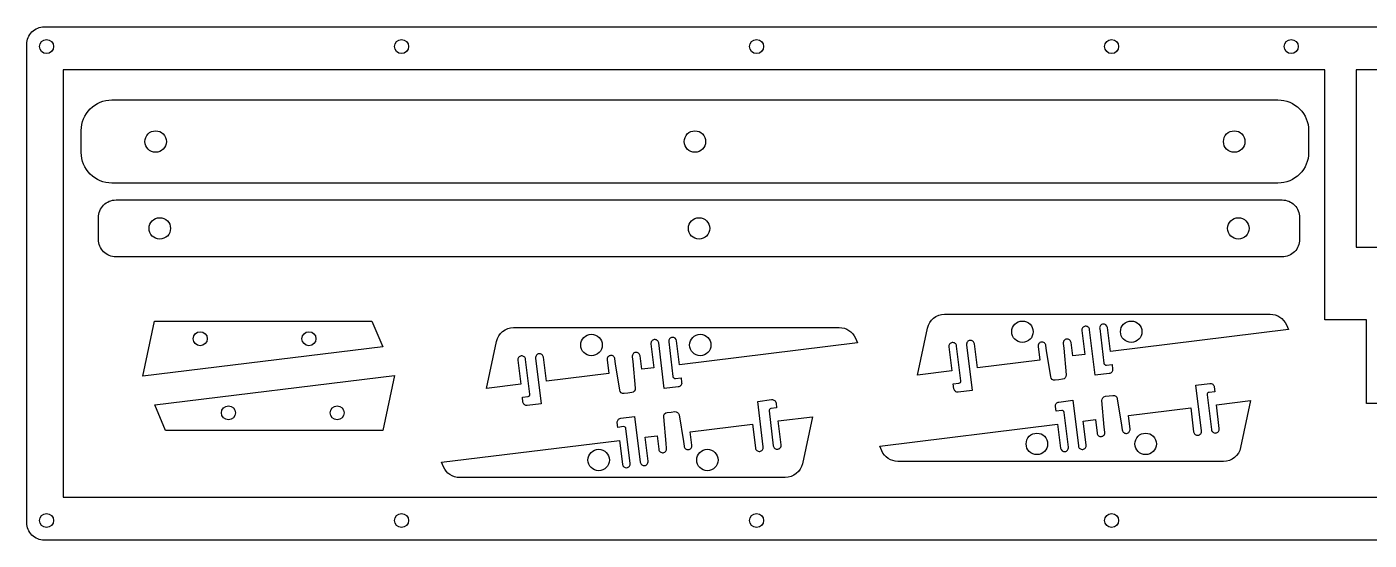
# Model space of a CAD drawing. Header units: feet. Extents: x 5362 to 5824, y 1881 to 2630.
# Drawn here: x 5362.2 to 5668.8, y 2149.8 to 2267.1 of the extents above; entities that cross this region are included whole.
import ezdxf

# ---------------------------------------------------------------- set-up
doc = ezdxf.new("R2010")
doc.units = ezdxf.units.FT
doc.header["$LTSCALE"] = 12.7
doc.header["$MEASUREMENT"] = 0
doc.layers.get('0').update_dxf_attribs({"linetype": 'CONTINUOUS'})

msp = doc.modelspace()

# ---------------------------------------------------------------- linework, layer by layer
at = {"color": 7}
msp.add_lwpolyline([(5695.54, 2263.05), (5695.54, 2153.8, -0.414214), (5691.54, 2149.8), (5366.22, 2149.8, -0.414214), (5362.22, 2153.8), (5362.22, 2263.05, -0.414214), (5366.22, 2267.05), (5691.54, 2267.05, -0.414214)], format="xyb", close=True, dxfattribs=at)
for points in [[(5687.24, 2181.05), (5668.19, 2181.05), (5668.19, 2200.1), (5658.66, 2200.1), (5658.66, 2257.25), (5370.51, 2257.25), (5370.51, 2159.6), (5687.24, 2159.6)], [(5687.24, 2257.25), (5665.79, 2257.25), (5665.79, 2216.75), (5687.24, 2216.75)]]:
    msp.add_lwpolyline(points, close=True, dxfattribs=at)
at = {"color": 0}
for points in [[(5374.63, 2238.36), (5374.63, 2243.36, -0.414214), (5381.63, 2250.36), (5647.95, 2250.36, -0.414214), (5654.95, 2243.36), (5654.95, 2238.36, -0.414214), (5647.95, 2231.36), (5381.63, 2231.36, -0.414214)], [(5378.58, 2218.51), (5378.58, 2223.51, -0.414214), (5382.58, 2227.51), (5648.9, 2227.51, -0.414214), (5652.9, 2223.51), (5652.9, 2218.51, -0.414214), (5648.9, 2214.51), (5382.58, 2214.51, -0.414214)]]:
    msp.add_lwpolyline(points, format="xyb", close=True, dxfattribs=at)
for points in [[(5609.01, 2198.38), (5609.01, 2198.38, 0.409191), (5608.01, 2199.17, 0.414214), (5607.23, 2198.16), (5608.2, 2190.22, 0.414214), (5608.76, 2189.79), (5610.05, 2189.95), (5610.18, 2188.85, -0.414214), (5609.4, 2187.85), (5606.22, 2187.46), (5604.94, 2197.88, 0.414214), (5603.94, 2198.67, 0.414214), (5603.16, 2197.66), (5603.83, 2192.21), (5601.07, 2191.87), (5600.69, 2194.95, 0.414214), (5599.69, 2195.73, 0.414214), (5598.91, 2194.73), (5599.04, 2193.63), (5599.56, 2187.54, -0.410036), (5598.77, 2186.55), (5597.91, 2186.45), (5597.05, 2186.34, -0.410036), (5596.05, 2187.11), (5595.07, 2193.14), (5594.94, 2194.24, 0.414214), (5593.93, 2195.03, 0.414214), (5593.15, 2194.02), (5593.53, 2190.95), (5579.29, 2189.19), (5578.62, 2194.64, 0.414214), (5577.61, 2195.43, 0.414214), (5576.83, 2194.43), (5578.11, 2184), (5574.93, 2183.61, -0.414214), (5573.93, 2184.4), (5573.8, 2185.49), (5575.09, 2185.65, 0.414214), (5575.52, 2186.2), (5574.55, 2194.14, 0.414214), (5573.55, 2194.93), (5573.55, 2194.93, 0.414214), (5572.76, 2193.93), (5572.76, 2193.93), (5573.43, 2188.47), (5565.6, 2187.51), (5567.9, 2198.25, -0.353864), (5571.81, 2201.41), (5646.18, 2201.41, -0.300595), (5649.86, 2198.98), (5650.32, 2197.91), (5609.68, 2192.92)], [(5510.59, 2195.33), (5510.59, 2195.33, 0.409191), (5509.59, 2196.12, 0.414214), (5508.81, 2195.12), (5509.78, 2187.18, 0.414214), (5510.34, 2186.74), (5511.63, 2186.9), (5511.76, 2185.81, -0.414214), (5510.98, 2184.81), (5507.8, 2184.42), (5506.52, 2194.84, 0.414214), (5505.52, 2195.62, 0.414214), (5504.74, 2194.62), (5505.41, 2189.16), (5502.65, 2188.83), (5502.27, 2191.91, 0.414214), (5501.27, 2192.69, 0.414214), (5500.49, 2191.69), (5500.62, 2190.59), (5501.14, 2184.5, -0.410036), (5500.35, 2183.51), (5499.49, 2183.4), (5498.63, 2183.3, -0.410036), (5497.63, 2184.07), (5496.65, 2190.1), (5496.52, 2191.2, 0.414214), (5495.51, 2191.98, 0.414214), (5494.73, 2190.98), (5495.11, 2187.9), (5480.87, 2186.14), (5480.2, 2191.6, 0.414214), (5479.19, 2192.38, 0.414214), (5478.41, 2191.38), (5479.69, 2180.96), (5476.51, 2180.57, -0.414214), (5475.51, 2181.35), (5475.38, 2182.44), (5476.67, 2182.6, 0.414214), (5477.1, 2183.16), (5476.13, 2191.1, 0.414214), (5475.13, 2191.88), (5475.13, 2191.88, 0.414214), (5474.34, 2190.88), (5474.34, 2190.88), (5475.01, 2185.42), (5467.18, 2184.47), (5469.48, 2195.2, -0.353864), (5473.39, 2198.37), (5547.76, 2198.37, -0.300595), (5551.44, 2195.94), (5551.9, 2194.87), (5511.26, 2189.88)], [(5598.3, 2170.83), (5598.3, 2170.83, 0.409191), (5599.3, 2170.04, 0.414214), (5600.08, 2171.05), (5599.11, 2178.99, 0.414214), (5598.55, 2179.42), (5597.26, 2179.26), (5597.13, 2180.36, -0.414214), (5597.91, 2181.36), (5601.09, 2181.75), (5602.37, 2171.33, 0.414214), (5603.37, 2170.54, 0.414214), (5604.15, 2171.55), (5603.48, 2177.01), (5606.24, 2177.34), (5606.62, 2174.26, 0.414214), (5607.62, 2173.48, 0.414214), (5608.4, 2174.48), (5608.27, 2175.58), (5607.75, 2181.67, -0.410036), (5608.54, 2182.66), (5609.4, 2182.76), (5610.26, 2182.87, -0.410036), (5611.26, 2182.1), (5612.24, 2176.07), (5612.37, 2174.97, 0.414214), (5613.38, 2174.18, 0.414214), (5614.16, 2175.19), (5613.78, 2178.26), (5628.02, 2180.02), (5628.69, 2174.57, 0.414214), (5629.69, 2173.78, 0.414214), (5630.48, 2174.79), (5629.2, 2185.21), (5632.37, 2185.6, -0.414214), (5633.38, 2184.81), (5633.51, 2183.72), (5632.22, 2183.56, 0.414214), (5631.79, 2183.01), (5632.76, 2175.07, 0.414214), (5633.76, 2174.28), (5633.76, 2174.28, 0.414214), (5634.55, 2175.28), (5634.55, 2175.28), (5633.88, 2180.74), (5641.71, 2181.7), (5639.41, 2170.96, -0.353864), (5635.5, 2167.8), (5561.13, 2167.8, -0.300595), (5557.45, 2170.23), (5556.99, 2171.3), (5597.63, 2176.29)], [(5498.22, 2167.14), (5498.22, 2167.14, 0.409191), (5499.23, 2166.35, 0.414214), (5500.01, 2167.35), (5499.04, 2175.29, 0.414214), (5498.48, 2175.73), (5497.19, 2175.57), (5497.06, 2176.66, -0.414214), (5497.84, 2177.66), (5501.02, 2178.05), (5502.29, 2167.63, 0.414214), (5503.3, 2166.85, 0.414214), (5504.08, 2167.85), (5503.41, 2173.31), (5506.17, 2173.64), (5506.54, 2170.57, 0.414214), (5507.55, 2169.78, 0.414214), (5508.33, 2170.79), (5508.2, 2171.88), (5507.68, 2177.97, -0.410036), (5508.46, 2178.96), (5509.33, 2179.07), (5510.19, 2179.17, -0.410036), (5511.19, 2178.4), (5512.17, 2172.37), (5512.3, 2171.27, 0.414214), (5513.3, 2170.49, 0.414214), (5514.09, 2171.49), (5513.71, 2174.57), (5527.95, 2176.33), (5528.62, 2170.87, 0.414214), (5529.62, 2170.09, 0.414214), (5530.41, 2171.09), (5529.13, 2181.51), (5532.3, 2181.9, -0.414214), (5533.31, 2181.12), (5533.44, 2180.03), (5532.15, 2179.87, 0.414214), (5531.71, 2179.31), (5532.69, 2171.37, 0.414214), (5533.69, 2170.59), (5533.69, 2170.59, 0.414214), (5534.48, 2171.59), (5534.48, 2171.59), (5533.81, 2177.05), (5541.63, 2178), (5539.34, 2167.27, -0.353864), (5535.43, 2164.1), (5461.06, 2164.1, -0.300595), (5457.38, 2166.54), (5456.92, 2167.6), (5497.55, 2172.59)]]:
    msp.add_lwpolyline(points, format="xyb", close=True)
at = {"color": 7}
for points in [[(5443.48, 2193.98), (5388.71, 2187.26), (5391.39, 2199.82), (5440.99, 2199.82), (5443.48, 2193.98)], [(5391.41, 2180.72), (5446.18, 2187.45), (5443.5, 2174.88), (5393.9, 2174.88), (5391.41, 2180.72)]]:
    msp.add_lwpolyline(points, dxfattribs=at)
for centre in [(5366.72, 2262.55), (5447.8, 2262.55), (5528.88, 2262.55), (5609.96, 2262.55), (5650.98, 2262.55), (5401.81, 2195.82), (5426.65, 2195.82), (5408.25, 2178.88), (5433.08, 2178.88), (5366.72, 2154.3), (5447.8, 2154.3), (5528.88, 2154.3), (5609.96, 2154.3)]:
    msp.add_circle(centre, 1.6, dxfattribs=at)
at = {"linetype": 'Continuous'}
for centre in [(5391.63, 2240.86), (5514.79, 2240.86), (5637.95, 2240.86), (5392.58, 2221.01), (5515.74, 2221.01), (5638.9, 2221.01)]:
    msp.add_circle(centre, 2.45, dxfattribs=at)
for centre in [(5589.59, 2197.41), (5614.43, 2197.41), (5491.17, 2194.37), (5516.01, 2194.37), (5592.88, 2171.8), (5617.72, 2171.8), (5492.81, 2168.1), (5517.64, 2168.1)]:
    msp.add_circle(centre, 2.45)

doc.saveas('drawing.dxf')
